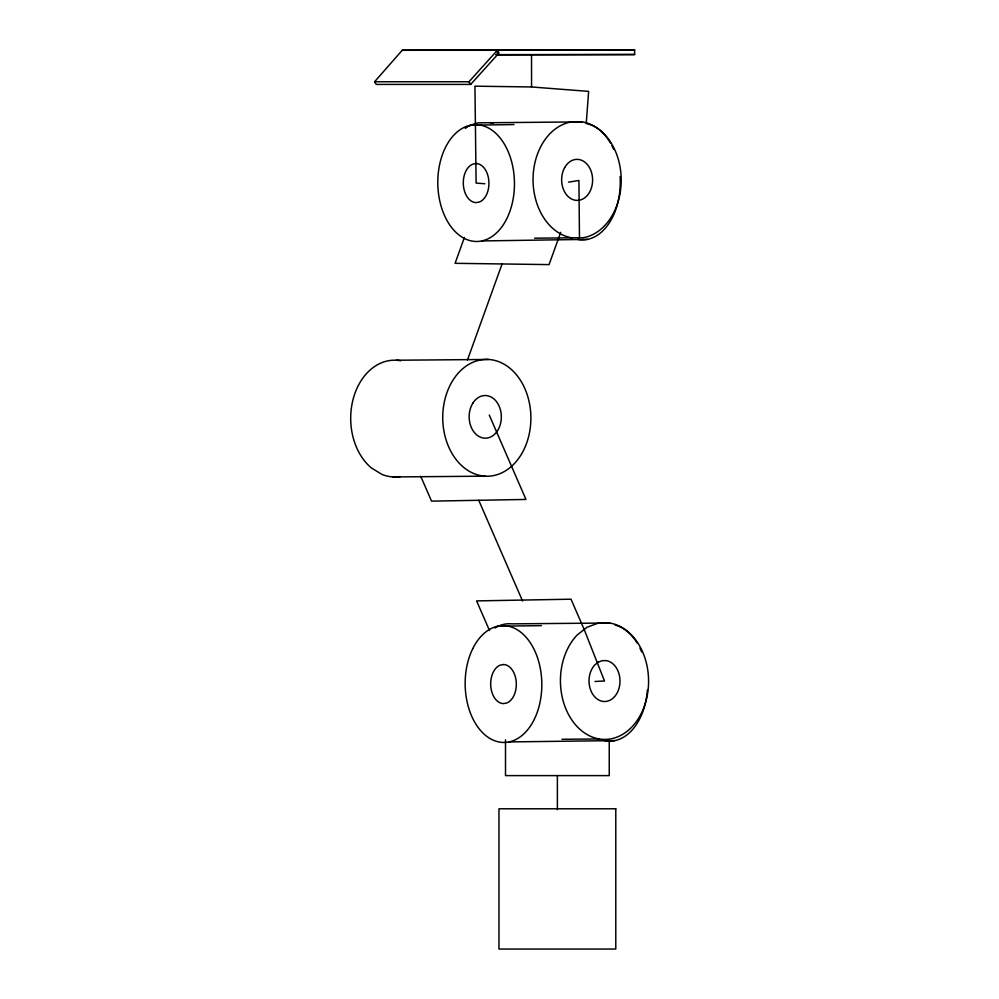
<?xml version="1.0" encoding="UTF-8"?>
<svg xmlns="http://www.w3.org/2000/svg" width="999" height="999" viewBox="0 0 999 999"><rect width="100%" height="100%" fill="white"/><g stroke="black" fill="none" stroke-linecap="round" stroke-linejoin="round"><path stroke-width="1.5" d="M464.398 237.475L455.094 263.311L549.063 264.61L560.701 232.317M467.495 359.927L502.072 263.961M374.588 81.743L402.235 50.275L634.627 49.95L634.627 54.533L497.34 54.845L470.679 84.415L376.261 84.415L374.588 81.743L469.006 81.743L497.34 50.275L634.627 49.95M568.543 182.13L578.921 180.507L579.47 237.762M595.004 681.48L604.507 680.993L584.19 629.495L571.016 599.2L476.598 600.899L489.473 630.481M534.627 238.187L583.566 237.7A58.404 44.068 89.5 0 0 621.191 179.221A58.404 44.068 89.5 0 0 582.18 121.89L478.633 122.827A58.404 44.068 89.5 0 0 468.893 126.224M582.18 121.89L570.666 122.053A58.404 44.068 89.5 0 0 533.054 180.532A58.404 44.068 89.5 0 0 572.065 237.862M470.404 125.212L480.419 125.125A58.404 38.324 89.2 0 1 508.816 214.186A58.404 38.324 89.2 0 1 444.168 214.723A58.404 38.324 89.2 0 1 470.404 125.212L513.986 124.563M481.805 240.934L587.637 239.373M609.64 623.014L598.139 623.151L587.062 627.247L577.185 634.989A58.404 44.068 89.5 0 0 578.171 727.659A58.404 44.068 89.5 0 0 645.466 702.834A58.404 44.068 89.5 0 0 609.64 623.014L511.838 623.851A43.844 33.092 89.5 0 0 495.017 628.009M497.864 626.198L541.446 625.649M509.115 741.92L614.947 740.596M396.441 360.239L488.486 359.465M393.082 476.948L485.127 476.173A58.404 44.068 89.5 0 0 525.786 390.809A58.404 44.068 89.5 0 0 449.5 386.476A58.404 44.068 89.5 0 0 485.127 476.173M561.938 739.285L599.375 738.96M495.604 54.633L634.627 54.533M402.235 50.275L497.34 50.275L499.013 52.947L497.29 54.858L497.34 50.275M610.489 143.082A58.404 38.324 89.2 0 0 586.238 123.564L588.636 91.384L531.568 86.963L474.937 86.176L476.111 183.079L484.815 183.754M469.006 81.743L470.679 84.415M489.248 415.047L525.961 499.438L431.543 501.136L420.754 476.361M478.746 500.287L522.564 600.998M531.518 54.695L531.568 86.963M609.24 740.634L609.24 775.611L505.506 775.611L505.506 739.834M557.38 775.611L557.38 809.64M647.402 690.047A58.404 38.324 89.3 0 1 602.122 739.984M615.109 625.099A58.404 38.324 89.3 0 1 637.162 643.056M639.959 648.139A58.404 38.324 89.3 0 1 641.67 651.935M611.912 145.692A58.404 38.324 89.2 0 1 613.698 149.413M620.092 176.586A58.404 38.324 89.2 0 1 577.634 239.448M465.259 128.359A58.404 44.068 89.5 0 1 467.569 126.935M490.134 122.665A58.404 44.068 89.5 0 1 492.969 123.239M400.287 476.573A58.404 44.068 89.5 0 1 381.743 474.313L371.291 467.869A58.404 44.068 89.5 0 1 353.346 398.364A58.404 44.068 89.5 0 1 400.749 360.764M598.376 662.1L594.904 664.822A20.529 15.485 89.5 0 0 595.254 697.389A20.529 15.485 89.5 0 0 618.905 688.661A20.529 15.485 89.5 0 0 606.306 660.614L602.272 660.664L598.376 662.1M476.086 163.536L472.764 164.148A19.53 12.825 89.2 0 0 463.399 185.414A19.53 12.825 89.2 0 0 476.136 202.61L479.458 201.998A19.53 12.825 89.2 0 0 488.823 180.732A19.53 12.825 89.2 0 0 476.086 163.536M503.496 664.522L500.174 665.134A19.53 12.825 89.3 0 0 490.784 686.4A19.53 12.825 89.3 0 0 503.496 703.596L506.805 702.984A19.53 12.825 89.3 0 0 516.208 681.718A19.53 12.825 89.3 0 0 503.496 664.522M615.784 808.79L498.963 808.79L498.963 949.05L615.784 949.05L615.784 808.79M472.702 648.763A58.404 38.324 89.3 0 0 499.113 742.007A58.404 38.324 89.3 0 0 538.661 661.413A58.404 38.324 89.3 0 0 472.702 648.763M564.685 167.57A20.529 15.485 89.5 0 0 575.349 200.262A20.529 15.485 89.5 0 0 591.333 171.816A20.529 15.485 89.5 0 0 564.685 167.57M472.852 403.159A21.341 16.096 89.5 0 0 482.529 437.874A21.341 16.096 89.5 0 0 500.337 409.54A21.341 16.096 89.5 0 0 472.852 403.159"/></g></svg>
